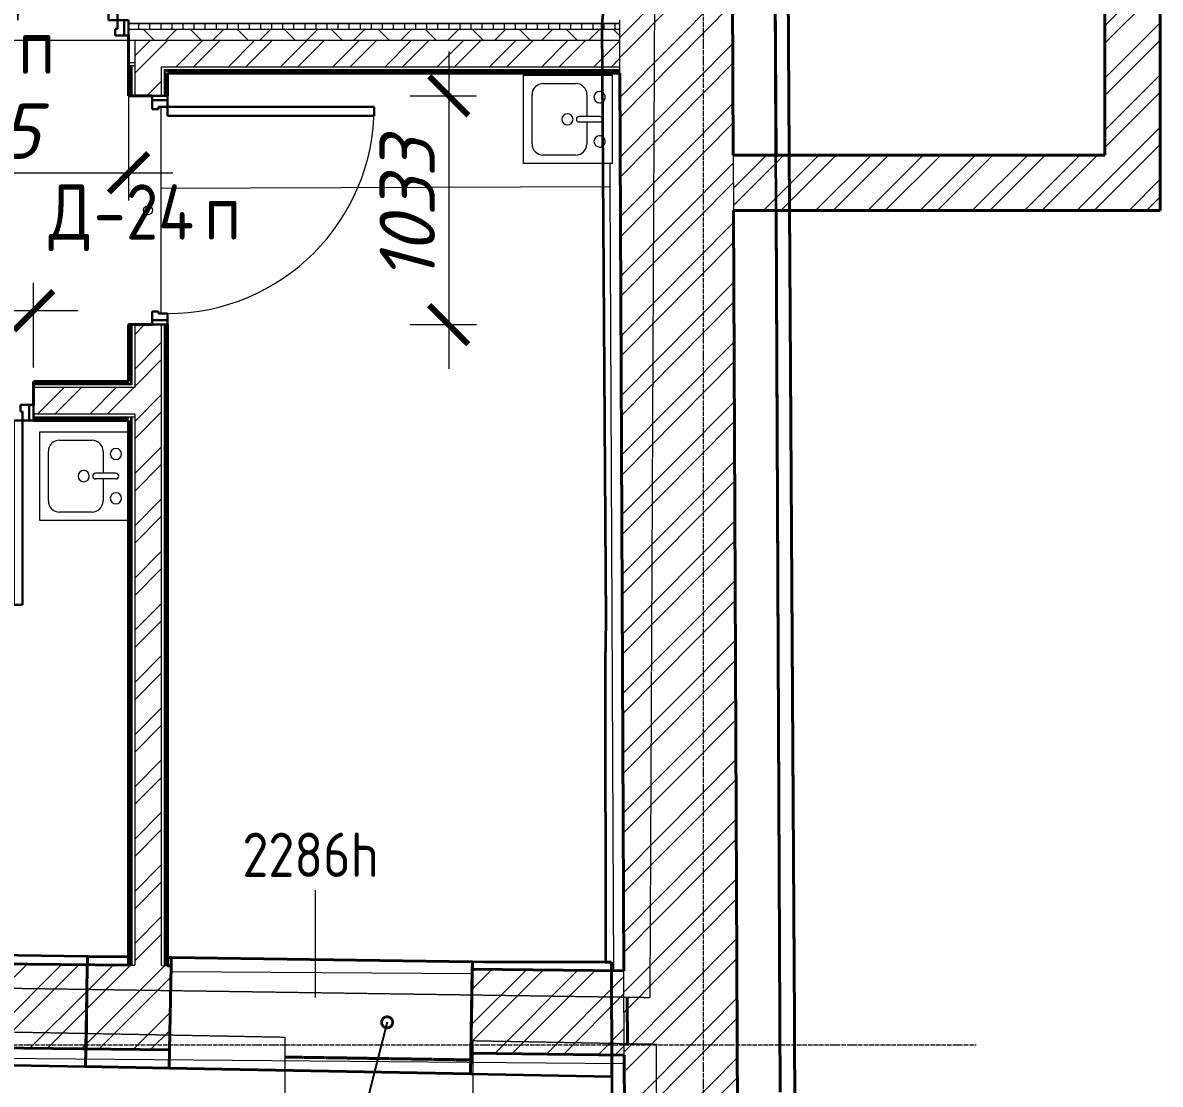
# Model space of a CAD drawing. Header units: millimetres. Extents: x 749182 to 2267578, y 70462 to 311449.
# Drawn here: x 2011058 to 2016192, y 112295 to 117087 of the extents above; entities that cross this region are included whole.
import ezdxf
from ezdxf import colors
from ezdxf.entities.mleader import LeaderData, LeaderLine
from ezdxf.math import Vec2, Vec3

# ---------------------------------------------------------------- set-up
doc = ezdxf.new("R2010")
doc.units = ezdxf.units.MM
for name, pattern in [('ADSK_Линия сетки', [25, 20, -2.5, 0, -2.5]), ('ADSK_Сверху', [4.5, 3, -1.5]), ('осеваяX2', [4, 2.5, -0.5, 0.5, -0.5])]:
    doc.linetypes.add(name, pattern=pattern)
doc.layers.get('Defpoints').update_dxf_attribs({"color": 255})
for name, color, linetype, lineweight in [('Аннотация', 7, 'Continuous', 9), ('Двери', 7, 'Continuous', 20), ('Марки дверей', 7, 'Continuous', 20), ('Оси', 165, 'осеваяX2', 13), ('Перекрытие', 7, 'Continuous', 18), ('Размер', 7, 'Continuous', 13), ('размеры', 7, 'Continuous', 9), ('Сантехника', 7, 'Continuous', 18), ('Стены', 184, 'Continuous', 40), ('Стены внутренние', 7, 'Continuous', 18), ('Стены наружные', 7, 'Continuous', 18), ('Стены разрез', 7, 'Continuous', 35), ('Стены штриховка', 7, 'Continuous', 18)]:
    doc.layers.add(name, color=color, linetype=linetype, lineweight=lineweight)
doc.styles.add('GOST 2.304_new', font='isocpeur.ttf', dxfattribs={"width": 0.9, "oblique": 15})
doc.styles.add('GOST Common_1', font='GOST_Common.ttf', dxfattribs={"width": 0.9, "height": 250})
doc.styles.add('GOST Common_2', font='GOST_Common.ttf', dxfattribs={"width": 0.9, "height": 200})
doc.styles.add('М2', font='isocpeui.ttf')
doc.dimstyles.new('SPDS 1_100', dxfattribs={"dimscale": 100, "dimtxt": 2.5, "dimasz": 1.77, "dimexe": 1.25, "dimexo": 0.625, "dimtad": 1, "dimdec": 0, "dimrnd": 0.001, "dimzin": 9, "dimtxsty": 'М2', "dimblk": 'ARCHTICK', "dimcen": 2.5, "dimdle": 2, "dimclrt": 256, "dimadec": 0, "dimazin": 2, "dimtfac": 0.75, "dimtdec": 0, "dimtmove": 1, "dimatfit": 3, "dimfxl": 0, "dimtolj": 1, "dimlwd": 9, "dimlwe": 9, "dimarcsym": 0})
pattern_1 = [(45, (1958220.23, 75616.62), (-117.8655, 117.8655), []), (45, (1958298.8, 75616.62), (-117.8655, 117.8655), [])]
pattern_2 = [(45, (1958220.23, 75616.62), (-106.06602, 106.06602), []), (135, (1958220.23, 75616.62), (-106.06602, -106.06602), [])]

# ---------------------------------------------------------------- blocks, each defined once
blk = doc.blocks.new('Существующие стены 2 этаж - Существующие стены 2 этаж-699583-01 План 1-го этажа маркировочный')
at = {"layer": 'Стены', "color": 254, "linetype": 'ADSK_Сверху', "true_color": 0xe8c5d7}
for p, q in [((56321.4, 36945.7), (56278.6, 43907.9)), ((56278.6, 43907.9), (56321.4, 36945.7)), ((55566.4, 37070.4), (55567, 36862.2)), ((55567, 36862.2), (55566.4, 37070.4)), ((55567, 36862.2), (55566.4, 37070.4)), ((55566.4, 37070.4), (55567, 36862.2)), ((56323.1, 36375.1), (56321.4, 36945.7)), ((56321.4, 36945.7), (56344.1, 29409.7)), ((54021.3, 36801.2), (54870.1, 36788.1)), ((54870.1, 36788.1), (54021.3, 36801.2))]:
    blk.add_line(p, q, dxfattribs=at)
blk = doc.blocks.new('Существующие стены 1 эт - Существующие стены 1 эт-653793-01 План 1-го этажа маркировочный')
at = {"layer": 'Стены'}
for p, q in [((56229, 42872.7), (56237.9, 40872.7)), ((56239, 40622.7), (56256.8, 36643.2)), ((53130.3, 37255.6), (53129.6, 37217.8)), ((53130.3, 37255.6), (53315.3, 37253)), ((53491.3, 37250.4), (53507.7, 37250.2)), ((53507.7, 37250.2), (53507, 37213.5)), ((53507, 37213.5), (53507.7, 37250.2)), ((53507.7, 37250.2), (54867.6, 37230.5)), ((54867, 37198.1), (54867.6, 37230.5)), ((53122.5, 36837.9), (53121, 36758.3)), ((53499.9, 36833.6), (53498.3, 36751.2)), ((53498.3, 36751.2), (53499.9, 36833.6)), ((54858.1, 36725.6), (54859.8, 36818.2)), ((55497, 36771.5), (55496.8, 36811)), ((55496.8, 36811), (55497, 36771.5)), ((53498.3, 36751.2), (53121, 36758.3)), ((54858.1, 36725.6), (53498.3, 36751.2))]:
    blk.add_line(p, q, dxfattribs=at)
at = {"layer": 'Стены разрез'}
for p, q in [((56256.8, 36643.2), (56224.2, 43936.9)), ((55477.7, 41736.1), (55451.9, 41465.5)), ((55451.9, 41465.5), (55469.3, 38772.6)), ((55469.3, 38772.6), (55466.4, 38583.5)), ((55466.4, 38583.5), (55468, 37229.4)), ((53130.3, 37255.6), (48524.7, 37322.3)), ((53121, 36758.3), (53130.3, 37255.6)), ((54867.6, 37230.5), (54858.1, 36725.6)), ((54918.1, 37229.8), (54867.6, 37230.5)), ((55007.5, 37229.4), (54918.1, 37229.8)), ((55494.7, 37229.4), (55007.5, 37229.4)), ((55468, 37229.4), (55494.7, 37229.4)), ((55494.7, 37229.4), (55497.3, 36713.5)), ((55497.3, 36713.5), (55494.7, 37229.4)), ((49619.7, 36824.2), (53121, 36758.3)), ((54858.1, 36725.6), (55497.3, 36713.5)), ((55497.3, 36713.5), (55498.7, 36418.4))]:
    blk.add_line(p, q, dxfattribs=at)
blk = doc.blocks.new('AC_Дверь_Однопольная_Стальная - Д-23п 933х2200h-1983237-01 План 1-го этажа маркировочный')
at = {"layer": 'Двери', "lineweight": 30}
for p, q in [((-416.5, 921), (-376.5, 921)), ((-416.5, 88), (-416.5, 921)), ((-376.5, 921), (-376.5, 88)), ((-466.5, 88), (-446.5, 88)), ((-466.5, 18), (-466.5, 88)), ((-446.5, 88), (-416.5, 88)), ((-446.5, 18), (-446.5, 88)), ((-446.5, 88), (-446.5, 18)), ((-376.5, 88), (-416.5, 88)), ((-416.5, 88), (-416.5, 48)), ((416.5, 88), (446.5, 88)), ((416.5, 48), (416.5, 88)), ((446.5, 88), (446.5, 18)), ((446.5, 88), (466.5, 88)), ((446.5, 18), (446.5, 88)), ((466.5, 88), (466.5, 18)), ((-446.5, 18), (-466.5, 18)), ((-406.5, 18), (-446.5, 18)), ((-416.5, 48), (-406.5, 48)), ((-406.5, 48), (-406.5, 18)), ((406.5, 48), (416.5, 48)), ((406.5, 18), (406.5, 48)), ((446.5, 18), (406.5, 18)), ((466.5, 18), (446.5, 18))]:
    blk.add_line(p, q, dxfattribs=at)
at = {"layer": 'Двери'}
blk.add_arc((-416.5, 88), 833, 0, 90, dxfattribs=at)
blk = doc.blocks.new('AC_Дверь_Однопольная_Стальная - Д-24п 1033х2200h-1983244-01 План 1-го этажа маркировочный')
at = {"layer": 'Двери', "lineweight": 30}
for p, q in [((-466.5, 1021), (-426.5, 1021)), ((-466.5, 88), (-466.5, 1021)), ((-426.5, 1021), (-426.5, 88)), ((-516.5, 88), (-496.5, 88)), ((-516.5, 18), (-516.5, 88)), ((-496.5, 88), (-466.5, 88)), ((-496.5, 18), (-496.5, 88)), ((-496.5, 88), (-496.5, 18)), ((-426.5, 88), (-466.5, 88)), ((-466.5, 88), (-466.5, 48)), ((466.5, 88), (496.5, 88)), ((466.5, 48), (466.5, 88)), ((496.5, 88), (496.5, 18)), ((496.5, 88), (516.5, 88)), ((496.5, 18), (496.5, 88)), ((516.5, 88), (516.5, 18)), ((-496.5, 18), (-516.5, 18)), ((-456.5, 18), (-496.5, 18)), ((-466.5, 48), (-456.5, 48)), ((-456.5, 48), (-456.5, 18)), ((456.5, 48), (466.5, 48)), ((456.5, 18), (456.5, 48)), ((496.5, 18), (456.5, 18)), ((516.5, 18), (496.5, 18))]:
    blk.add_line(p, q, dxfattribs=at)
at = {"layer": 'Двери'}
blk.add_arc((-466.5, 88), 933, 0, 90, dxfattribs=at)
blk = doc.blocks.new('AC_Дверь_Двупольная_Стальная - Д-26п 1485х2200h-2039755-01 План 1-го этажа маркировочный')
at = {"layer": 'Двери', "lineweight": 30}
for p, q in [((-692.5, 1045), (-652.5, 1045)), ((-692.5, 110), (-692.5, 1045)), ((-652.5, 1045), (-652.5, 110)), ((692.5, 560), (652.5, 560)), ((652.5, 560), (652.5, 110)), ((692.5, 110), (692.5, 560)), ((-742.5, 110), (-722.5, 110)), ((-742.5, 40), (-742.5, 110)), ((-722.5, 110), (-692.5, 110)), ((-722.5, 40), (-722.5, 110)), ((-722.5, 110), (-722.5, 40)), ((-652.5, 110), (-692.5, 110)), ((-692.5, 110), (-692.5, 70)), ((652.5, 110), (692.5, 110)), ((722.5, 110), (692.5, 110)), ((692.5, 110), (692.5, 70)), ((722.5, 40), (722.5, 110)), ((742.5, 110), (722.5, 110)), ((722.5, 110), (722.5, 40)), ((742.5, 40), (742.5, 110)), ((-692.5, 70), (-682.5, 70)), ((-682.5, 70), (-682.5, 40)), ((692.5, 70), (682.5, 70)), ((682.5, 70), (682.5, 40)), ((-722.5, 40), (-742.5, 40)), ((-682.5, 40), (-722.5, 40)), ((682.5, 40), (722.5, 40)), ((722.5, 40), (742.5, 40))]:
    blk.add_line(p, q, dxfattribs=at)
at = {"layer": 'Двери'}
for centre, radius, start, end in [((-692.5, 110), 935, 360, 90), ((692.5, 110), 450, 90, 180)]:
    blk.add_arc(centre, radius, start, end, dxfattribs=at)
blk = doc.blocks.new('Кухонная мойка-Одиночная - 400 x 400 мм-1926587-01 План 1-го этажа маркировочный')
at = {"layer": 'Сантехника'}
for p, q in [((-184.3, 197.7), (215.7, 197.7)), ((-184.3, -202.3), (-184.3, 197.7)), ((-95.4, 159.6), (126.8, 159.6)), ((215.7, 197.7), (215.7, -202.3)), ((-146.2, -37.2), (-146.2, 108.8)), ((177.6, 108.8), (177.6, -37.2)), ((3, -88), (-95.4, -88)), ((3, -145.2), (3, -53.1)), ((28.4, -145.2), (28.4, -53.1)), ((126.8, -88), (28.4, -88))]:
    blk.add_line(p, q, dxfattribs=at)
for centre, radius, start, end in [((-95.4, 108.8), 50.8, 90, 180), ((126.8, 108.8), 50.8, 360, 90), ((15.7, 0), 25.4, 360, 180), ((15.7, 0), 25.4, 180, 0), ((-95.4, -37.2), 50.8, 180, 270), ((15.7, -53.1), 12.7, 360, 180), ((126.8, -37.2), 50.8, 270, 0), ((-84.3, -145.2), 25.4, 0, 180), ((-84.3, -145.2), 25.4, 180, 0), ((15.7, -145.2), 12.7, 180, 0), ((115.7, -145.2), 25.4, 0, 180), ((115.7, -145.2), 25.4, 180, 0)]:
    blk.add_arc(centre, radius, start, end, dxfattribs=at)
blk = doc.blocks.new('Кухонная мойка-Одиночная - 400 x 400 мм-V226-01 План 1-го этажа маркировочный')
at = {"layer": 'Сантехника'}
for p, q in [((-184.3, 197.7), (215.7, 197.7)), ((-184.3, -159.8), (-184.3, 197.7)), ((-95.4, 159.6), (126.8, 159.6)), ((215.7, 197.7), (215.7, -157.2)), ((-146.2, -37.2), (-146.2, 108.8)), ((177.6, 108.8), (177.6, -37.2)), ((3, -88), (-95.4, -88)), ((3, -145.2), (3, -53.1)), ((28.4, -145.2), (28.4, -53.1)), ((126.8, -88), (28.4, -88)), ((-184.3, -202.3), (-184.3, -159.8)), ((215.7, -202.3), (-184.3, -202.3)), ((215.7, -157.2), (215.7, -202.3))]:
    blk.add_line(p, q, dxfattribs=at)
for centre, radius, start, end in [((-95.4, 108.8), 50.8, 90, 180), ((126.8, 108.8), 50.8, 360, 90), ((15.7, 0), 25.4, 360, 180), ((15.7, 0), 25.4, 180, 0), ((-95.4, -37.2), 50.8, 180, 270), ((15.7, -53.1), 12.7, 360, 180), ((126.8, -37.2), 50.8, 270, 0), ((-84.3, -145.2), 25.4, 0, 180), ((-84.3, -145.2), 25.4, 180, 215.3427), ((-84.3, -145.2), 25.4, 325.2923, 0), ((15.7, -145.2), 12.7, 180, 0), ((115.7, -145.2), 25.4, 0, 180), ((115.7, -145.2), 25.4, 180, 212.1133), ((115.7, -145.2), 25.4, 328.5391, 0), ((-84.3, -145.2), 25.4, 215.3427, 325.2923), ((115.7, -145.2), 25.4, 212.1133, 328.5391)]:
    blk.add_arc(centre, radius, start, end, dxfattribs=at)
blk = doc.blocks.new('ADSK_Марка_Дверь - Марка типа и комментарии-2020407-01 План 1-го этажа маркировочный')
at = {"layer": 'Марки дверей', "lineweight": 9}
blk.add_circle((0, 0), 0.2, dxfattribs=at)
blk = doc.blocks.new('_ArchTick')
at = {"color": 0, "linetype": 'ByBlock', "const_width": 0.15}
blk.add_lwpolyline([(-0.5, -0.5), (0.5, 0.5)], dxfattribs=at)
blk = doc.blocks.new('*D2940')
at = {"layer": 'Defpoints', "color": 0, "lineweight": 20, "transparency": 16777216}
for p in [(2011107.3, 115787.5), (2010174.3, 115468.1), (2011107.3, 115468.1)]:
    blk.add_point(p, dxfattribs=at)
at = {"layer": 'размеры', "color": 0, "lineweight": 9, "transparency": 16777216}
for p, q in [((2010174.3, 115530.6), (2010174.3, 115912.5)), ((2011107.3, 115530.6), (2011107.3, 115912.5)), ((2009974.3, 115787.5), (2011307.3, 115787.5))]:
    blk.add_line(p, q, dxfattribs=at)
at = {"layer": 'размеры', "color": 0, "lineweight": 9, "transparency": 16777216, "xscale": 177, "yscale": 177, "zscale": 177, "rotation": 180}
blk.add_blockref('_ArchTick', (2010174.3, 115787.5), dxfattribs=at)
at = {"layer": 'размеры', "color": 0, "lineweight": 9, "transparency": 16777216, "xscale": 177, "yscale": 177, "zscale": 177}
blk.add_blockref('_ArchTick', (2011107.3, 115787.5), dxfattribs=at)
at = {"layer": 'размеры', "lineweight": 20, "transparency": 16777216, "insert": (2010640.8, 115975), "char_height": 250, "width": 454.106, "attachment_point": 5, "style": 'М2'}
blk.add_mtext('\\A1;933', dxfattribs=at)
blk = doc.blocks.new('*D2941')
at = {"layer": 'Defpoints', "color": 0, "lineweight": 20, "transparency": 16777216}
for p in [(2012744.5, 116757.2), (2012744.5, 115724.2), (2012981, 115724.2)]:
    blk.add_point(p, dxfattribs=at)
at = {"layer": 'размеры', "color": 0, "lineweight": 9, "transparency": 16777216}
for p, q in [((2012981, 116957.2), (2012981, 115524.2)), ((2012807, 116757.2), (2013106, 116757.2)), ((2012807, 115724.2), (2013106, 115724.2))]:
    blk.add_line(p, q, dxfattribs=at)
at = {"layer": 'размеры', "color": 0, "lineweight": 9, "transparency": 16777216, "xscale": 177, "yscale": 177, "zscale": 177}
for p, rotation in [((2012981, 116757.2), 90), ((2012981, 115724.2), 270)]:
    blk.add_blockref('_ArchTick', p, dxfattribs=dict(at, rotation=rotation))
at = {"layer": 'размеры', "lineweight": 20, "transparency": 16777216, "insert": (2012793.5, 116240.7), "char_height": 250, "width": 560.473, "attachment_point": 5, "rotation": 90, "style": 'М2'}
blk.add_mtext('\\A1;1033', dxfattribs=at)
blk = doc.blocks.new('*D2942')
at = {"layer": 'Defpoints', "color": 0, "lineweight": 20, "transparency": 16777216}
for p in [(2010050.5, 116879.2), (2011535.5, 116879.2), (2011535.5, 116410.2)]:
    blk.add_point(p, dxfattribs=at)
at = {"layer": 'размеры', "color": 0, "lineweight": 9, "transparency": 16777216}
for p, q in [((2010050.5, 116816.7), (2010050.5, 116285.2)), ((2011535.5, 116816.7), (2011535.5, 116285.2)), ((2009850.5, 116410.2), (2011735.5, 116410.2))]:
    blk.add_line(p, q, dxfattribs=at)
at = {"layer": 'размеры', "color": 0, "lineweight": 9, "transparency": 16777216, "xscale": 177, "yscale": 177, "zscale": 177, "rotation": 180}
blk.add_blockref('_ArchTick', (2010050.5, 116410.2), dxfattribs=at)
at = {"layer": 'размеры', "color": 0, "lineweight": 9, "transparency": 16777216, "xscale": 177, "yscale": 177, "zscale": 177}
blk.add_blockref('_ArchTick', (2011535.5, 116410.2), dxfattribs=at)
at = {"layer": 'размеры', "lineweight": 20, "transparency": 16777216, "insert": (2010793, 116597.7), "char_height": 250, "width": 580.928, "attachment_point": 5, "style": 'М2'}
blk.add_mtext('\\A1;1485', dxfattribs=at)
blk = doc.blocks.new('_DotSmall')
at = {"color": 0, "linetype": 'ByBlock', "lineweight": 35, "const_width": 0.5}
blk.add_lwpolyline([(-0.0625, 0, 1), (0.0625, 0, 1)], format="xyb", close=True, dxfattribs=at)

msp = doc.modelspace()

# ---------------------------------------------------------------- hatches: boundary and pattern name
at = {"layer": 'Стены внутренние', "lineweight": 9}
h = msp.add_hatch(dxfattribs=at)
h.set_pattern_fill('FP_8', color=256, angle=-270, style=0, pattern_type=2)
h.set_pattern_definition([(270, (2010137.54, 117099.213), (50, 1e-13), [])])
h.paths.add_polyline_path([(2009775.1663, 117057.2122), (2009891.5568, 117057.2122), (2009891.5568, 117082.2122), (2009772.5568, 117082.2122), (2009772.5568, 117057.2122)])
h.paths.add_polyline_path([(2010050.5276, 117057.2122), (2010050.4888, 117082.2122), (2010041.5568, 117082.2122), (2010041.5568, 117057.2122)])
h.paths.add_polyline_path([(2008739.5568, 117057.2122), (2008738.7498, 117082.2122), (2008722.5568, 117082.2122), (2008722.5568, 117057.2122), (2008739.0188, 117057.2122)])
h.paths.add_polyline_path([(2011563.5276, 117057.2122), (2011563.5276, 117082.2122), (2011535.5276, 117082.0398), (2011535.5276, 117057.2122)])
h = msp.add_hatch(dxfattribs=at)
h.set_pattern_fill('FP_11', color=256, angle=-270, style=0, pattern_type=2)
h.set_pattern_definition([(270, (2012732.11, 117099.213), (50, 2e-13), [])])
h.paths.add_polyline_path([(2013676.3237, 117057.2122), (2013752.8704, 117057.2122), (2013752.6886, 117082.2113), (2011563.5276, 117082.0672), (2011563.5276, 117057.2122), (2013672.3216, 117057.2122)])
h = msp.add_hatch(dxfattribs=at)
h.set_pattern_fill('FP_9', color=256, style=0, pattern_type=2)
h.set_pattern_definition(pattern_2)
h.paths.add_polyline_path([(2008697.5568, 117007.2122), (2008739.5568, 117007.2122), (2008739.0188, 117057.2122), (2008697.5568, 117057.2122), (2008697.5568, 117027.2122)])
h.paths.add_polyline_path([(2009772.5568, 117007.2122), (2009941.5568, 117007.2122), (2009941.5568, 117057.2122), (2009772.5568, 117057.2122), (2009772.5568, 117029.2122)])
h.paths.add_polyline_path([(2010042.092, 117007.2122), (2010050.5276, 117007.2122), (2010050.5276, 117057.2122), (2010041.5568, 117057.2122), (2010041.5568, 117007.2122)])
h.paths.add_polyline_path([(2011535.5276, 117007.2122), (2011563.5276, 117007.2122), (2011563.5276, 117057.2122), (2011535.5276, 117057.2122), (2011535.5276, 117029.2122)])
h = msp.add_hatch(dxfattribs=at)
h.set_pattern_fill('FP_9', color=256, style=0, pattern_type=2)
h.set_pattern_definition(pattern_2)
h.paths.add_polyline_path([(2013709.5145, 117007.2122), (2013753.0867, 117007.2122), (2013752.6886, 117057.2122), (2011563.5276, 117057.2122), (2011563.5276, 117007.2122), (2013684.6687, 117007.2122)])
h = msp.add_hatch(dxfattribs=at)
h.set_pattern_fill('FP_6', color=256, style=0, pattern_type=2)
h.set_pattern_definition([(45, (1958220.23, 75616.62), (-179.6051, 179.6051), []), (45, (1958283.73, 75616.62), (0, 359.2102), []), (45, (1958156.73, 75616.62), (0, 359.2102), [])])
h.paths.add_polyline_path([(2009941.5568, 116907.2122), (2010050.5276, 116907.2122), (2010050.5276, 117007.2122), (2009772.5568, 117007.2122), (2009772.5568, 116907.2122), (2009869.5568, 116907.2122)])
h.paths.add_polyline_path([(2011563.5276, 116907.2122), (2011563.5276, 117007.2122), (2011535.5276, 117007.2122), (2011535.5276, 116907.2122)])
h.paths.add_polyline_path([(2008668.0276, 116907.2122), (2008739.5568, 116907.2122), (2008739.5568, 117007.2122), (2008647.5568, 117007.2122), (2008647.5568, 116907.2122)])
h = msp.add_hatch(dxfattribs=at)
h.set_pattern_fill('FP_1', color=256, style=0, pattern_type=2)
h.set_pattern_definition(pattern_1)
h.paths.add_polyline_path([(2011683.5276, 112830.6462), (2011683.5276, 115724.2122), (2011563.5276, 115724.2122), (2011563.5276, 112832.0054)])
h.paths.add_polyline_path([(2011683.5276, 116757.2122), (2011683.5276, 117007.2122), (2011563.5276, 117007.2122), (2011563.5276, 116757.2122), (2011659.7327, 116757.2122)])
h = msp.add_hatch(dxfattribs=at)
h.set_pattern_fill('FP_1', color=256, style=0, pattern_type=2)
h.set_pattern_definition(pattern_1)
h.paths.add_polyline_path([(2013753.6059, 116887.2122), (2013752.6886, 117007.2122), (2011683.5276, 117007.2122), (2011683.5276, 116887.2122), (2013753.0867, 116887.2122)])
h = msp.add_hatch(dxfattribs=at)
h.set_pattern_fill('FP_1', color=256, style=0, pattern_type=2)
h.set_pattern_definition(pattern_1)
h.paths.add_polyline_path([(2010174.2868, 115320.0987), (2010174.2868, 115440.0987), (2009601.0276, 115440.0987), (2009601.0276, 115320.0987), (2010050.5276, 115320.0987)])
h.paths.add_polyline_path([(2011535.5276, 115320.0987), (2011563.5276, 115320.0987), (2011563.5276, 115440.0987), (2011107.2868, 115440.0987), (2011107.2868, 115320.0987), (2011381.0493, 115320.0987)])
h.paths.add_polyline_path([(2008315.531, 115320.0987), (2008668.0276, 115320.0987), (2008668.0276, 115440.0987), (2007858.5276, 115440.0987), (2007858.5276, 115320.0987), (2008098.5276, 115320.0987)])
h.paths.add_polyline_path([(2006416.5276, 115320.0987), (2006925.5276, 115320.0987), (2006925.5276, 115440.0987), (2006403.5276, 115440.0987), (2006403.5276, 115320.0987)])
h = msp.add_hatch(dxfattribs=at)
h.set_pattern_fill('FP_1', color=256, style=0, pattern_type=2)
h.set_pattern_definition(pattern_1)
h.paths.add_polyline_path([(2011344.1119, 112454.4662), (2011348.4156, 112834.4418), (2006739.7684, 112886.6406), (2006735.4647, 112506.6649), (2011342.6876, 112454.4823)])
h.paths.add_polyline_path([(2005033.0955, 112525.9464), (2005035.0454, 112905.9487), (2004763.4379, 112909.025), (2004763.4379, 112529.0006), (2005032.6746, 112525.9512)])
h = msp.add_hatch(dxfattribs=at)
h.set_pattern_fill('FP_1', color=256, style=0, pattern_type=2)
h.set_pattern_definition(pattern_1)
h.paths.add_polyline_path([(2011720.0793, 112450.2079), (2011727.2315, 112830.1512), (2011348.4156, 112834.4418), (2011344.1119, 112454.4662), (2011718.5275, 112450.2255)])
h = msp.add_hatch(dxfattribs=at)
h.set_pattern_fill('FP_1', color=256, style=0, pattern_type=2)
h.set_pattern_definition(pattern_1)
h.paths.add_polyline_path([(2013772.9036, 112426.957), (2013771.2593, 112807), (2013087.1825, 112814.7481), (2013080.0303, 112434.8047), (2013771.2593, 112426.9757)])
at = {"layer": 'Стены наружные', "lineweight": 9}
h = msp.add_hatch(dxfattribs=at)
h.set_pattern_fill('FP_5', color=256, angle=45, style=0, pattern_type=2)
h.set_pattern_definition([(45.2479, (1958220.23, 75616.62), (-135.2854, 134.1198), []), (45.2479, (1958310.03, 75617), (-135.2854, 134.1198), [])])
h.paths.add_polyline_path([(2014351.9123, 96478.1885), (2014347.0935, 97591.9656), (2013837.0982, 97589.759), (2013841.8974, 96480.5433), (2014347.0935, 96478.2108)])
h.paths.add_polyline_path([(2013829.2239, 99409.742), (2014339.2191, 99411.9485), (2014329.0654, 101758.7487), (2013819.0702, 101756.5421), (2013828.7054, 99529.5912)])
h.paths.add_polyline_path([(2013811.2175, 103571.5251), (2014251.2134, 103573.4288), (2014251.2133, 103573.4494), (2014321.2127, 103573.7523), (2014310.9064, 105955.8333), (2013800.9111, 105953.6268), (2013809.99, 103855.2503)])
h.paths.add_polyline_path([(2013796.8009, 106903.6179), (2014306.7961, 106905.8244), (2014292.2443, 110269.1578), (2013782.2491, 110266.9513), (2013796.7946, 106905.0783)])
h.paths.add_polyline_path([(2013774.5911, 112036.9347), (2014284.5863, 112039.1412), (2014252.8434, 119375.8252), (2013742.8386, 119375.8252), (2013774.5911, 112037.0803)])
h = msp.add_hatch(dxfattribs=at)
h.set_pattern_fill('FP_1', color=256, style=0, pattern_type=2)
h.set_pattern_definition(pattern_1)
h.paths.add_polyline_path([(2015942.3432, 116239.3466), (2016192.3432, 116239.3466), (2016192.3432, 118489.3466), (2015942.3432, 118489.3466), (2015942.3432, 116489.3466)])
h = msp.add_hatch(dxfattribs=at)
h.set_pattern_fill('FP_1', color=256, style=0, pattern_type=2)
h.set_pattern_definition(pattern_1)
h.paths.add_polyline_path([(2015942.3432, 116239.3466), (2015942.3432, 116489.3466), (2014265.3321, 116489.3466), (2014266.4137, 116239.3466), (2015003.9345, 116239.3466)])

# ---------------------------------------------------------------- linework, layer by layer
at = {"layer": 'Аннотация'}
msp.add_line((2012379.693, 112687.377), (2012379.693, 113171.3978), dxfattribs=at)
at = {"layer": 'Оси', "linetype": 'ADSK_Линия сетки'}
for p, q in [((2014130.1361, 71261.653), (2014130.1361, 120151.4054)), ((1947134.001, 112473.407), (2015361.944, 112473.407))]:
    msp.add_line(p, q, dxfattribs=at)
at = {"layer": 'Перекрытие', "linetype": 'ADSK_Сверху'}
for p, q in [((2013917.8087, 118975.8991), (2013888.3794, 112685.5259)), ((2013888.3794, 112685.5259), (2004618.3577, 112819.6524)), ((2007690.4034, 112593.6305), (2012241.5603, 112507.9572)), ((2012241.5603, 112507.9572), (2012241.5603, 111794.9644)), ((2013090.3701, 111794.9644), (2013090.3701, 112491.9788)), ((2013090.3701, 112491.9788), (2013916.7748, 112476.4221)), ((2013916.7748, 112476.4221), (2013958.796, 103856.4597))]:
    msp.add_line(p, q, dxfattribs=at)
at = {"layer": 'Перекрытие'}
for p, q in [((2011535.5276, 117007.2122), (2010050.5276, 117007.2122)), ((2013709.5145, 116851.2466), (2013709.5145, 116858.3451)), ((2011683.5276, 115774.2122), (2011683.5276, 116707.2122)), ((2013709.5145, 116347.0272), (2013709.5145, 116451.2466)), ((2013709.5145, 116347.0272), (2011683.5276, 116339.3697)), ((2013726.3747, 112807.5084), (2013709.5145, 116347.0272)), ((2011726.731, 112803.5647), (2013086.8048, 112794.686)), ((2013773.0737, 112387.6367), (2010261.0977, 112416.2806))]:
    msp.add_line(p, q, dxfattribs=at)
at = {"layer": 'Стены внутренние', "lineweight": 40}
for p, q in [((2011535.5276, 117029.2122), (2011535.5276, 116757.2122)), ((2011711.5276, 116859.2122), (2013753.727, 116859.2122)), ((2011711.5276, 116757.2122), (2011711.5276, 116859.2122)), ((2011535.5276, 116757.2122), (2011641.5276, 116757.2122)), ((2011641.5276, 115724.2122), (2011535.5276, 115724.2122)), ((2011535.5276, 115724.2122), (2011535.5276, 115468.0987)), ((2011711.5276, 112830.3291), (2011711.5276, 115724.2122)), ((2011535.5276, 115468.0987), (2011107.2868, 115468.0987)), ((2011107.2868, 115468.0987), (2011107.2868, 115362.0987)), ((2011107.2868, 115292.0987), (2011535.5276, 115292.0987)), ((2011535.5276, 115292.0987), (2011535.5276, 112832.3225)), ((2011535.5276, 112832.3225), (2009866.687, 112851.2243)), ((2011344.1119, 112454.4662), (2011348.4156, 112834.4418)), ((2011727.2315, 112830.1512), (2011711.5276, 112830.3291)), ((2011720.0793, 112450.2079), (2011727.2315, 112830.1512)), ((2013087.1825, 112814.7481), (2013080.0303, 112434.8047)), ((2013771.2593, 112807), (2013087.1825, 112814.7481)), ((2010261.0977, 112466.7327), (2011720.0793, 112450.2079)), ((2013080.0303, 112434.8047), (2013772.9036, 112426.957))]:
    msp.add_line(p, q, dxfattribs=at)
at = {"layer": 'Стены наружные', "lineweight": 40}
for p, q in [((2016192.3432, 116239.3466), (2016192.3432, 118739.3466)), ((2014265.3321, 116489.3466), (2014256.6789, 118489.3466)), ((2015942.3432, 118489.3466), (2015942.3432, 116489.3466)), ((2013753.727, 116859.2122), (2013771.2593, 112807)), ((2015942.3432, 116489.3466), (2014265.3321, 116489.3466)), ((2014266.4137, 116239.3466), (2016192.3432, 116239.3466)), ((2014284.5863, 112039.1412), (2014266.4137, 116239.3466)), ((2013772.9036, 112426.957), (2013774.5911, 112036.9347))]:
    msp.add_line(p, q, dxfattribs=at)
at = {"layer": 'Стены штриховка'}
for p, q in [((2013752.7535, 117084.2122), (2011535.5276, 117084.2122)), ((2013752.7622, 117082.2122), (2011535.5276, 117082.2122)), ((2011550.5276, 117084.2122), (2011550.5276, 117082.2122)), ((2013753.727, 116859.2122), (2013752.6886, 117099.2122)), ((2013752.8704, 117057.2122), (2011535.5276, 117057.2122)), ((2013753.0867, 117007.2122), (2011535.5276, 117007.2122)), ((2011563.5276, 117007.2122), (2011563.5276, 116757.2122)), ((2011535.5276, 116907.2122), (2011563.5276, 116907.2122)), ((2011535.5276, 116894.2122), (2011563.5276, 116894.2122)), ((2011544.5276, 116894.2122), (2011544.5276, 116757.2122)), ((2011550.5276, 116894.2122), (2011550.5276, 116757.2122)), ((2013753.6059, 116887.2122), (2011683.5276, 116887.2122)), ((2011683.5276, 116887.2122), (2011683.5276, 116757.2122)), ((2013753.6621, 116874.2122), (2011696.5276, 116874.2122)), ((2011696.5276, 116874.2122), (2011696.5276, 116757.2122)), ((2013753.6881, 116868.2122), (2011702.5276, 116868.2122)), ((2011702.5276, 116868.2122), (2011702.5276, 116757.2122)), ((2014265.3321, 116489.3466), (2014266.4137, 116239.3466)), ((2011544.5276, 115724.2122), (2011544.5276, 115459.0987)), ((2011550.5276, 115724.2122), (2011550.5276, 115453.0987)), ((2011563.5276, 115724.2122), (2011563.5276, 115440.0987)), ((2011683.5276, 115724.2122), (2011683.5276, 112830.6462)), ((2011696.5276, 115724.2122), (2011696.5276, 112830.499)), ((2011702.5276, 115724.2122), (2011702.5276, 112830.431)), ((2011544.5276, 115459.0987), (2011107.2868, 115459.0987)), ((2011550.5276, 115453.0987), (2011107.2868, 115453.0987)), ((2011563.5276, 115440.0987), (2011107.2868, 115440.0987)), ((2011563.5276, 115320.0987), (2011107.2868, 115320.0987)), ((2011563.5276, 115320.0987), (2011563.5276, 112832.0054)), ((2011563.5276, 115307.0987), (2011107.2868, 115307.0987)), ((2011535.5276, 115301.0987), (2011107.2868, 115301.0987)), ((2011535.5276, 115301.0987), (2011535.5276, 115307.0987)), ((2011544.5276, 115307.0987), (2011544.5276, 112832.2206)), ((2011550.5276, 115307.0987), (2011550.5276, 112832.1526)), ((2011535.5276, 112832.3225), (2011563.5276, 112832.0054)), ((2011683.5276, 112830.6462), (2011711.5276, 112830.3291)), ((2013772.9036, 112426.957), (2013771.2593, 112807))]:
    msp.add_line(p, q, dxfattribs=at)

# ---------------------------------------------------------------- block references
at = {"layer": 'Двери'}
msp.add_blockref('AC_Дверь_Двупольная_Стальная - Д-26п 1485х2200h-2039755-01 План 1-го этажа маркировочный', (2010793.0276, 116989.2122), dxfattribs=at)
for name, p, rotation in [('AC_Дверь_Однопольная_Стальная - Д-24п 1033х2200h-1983244-01 План 1-го этажа маркировочный', (2011623.5276, 116240.7122), 269.9999999999999), ('AC_Дверь_Однопольная_Стальная - Д-23п 933х2200h-1983237-01 План 1-го этажа маркировочный', (2010640.7868, 115380.0987), 180)]:
    msp.add_blockref(name, p, dxfattribs=dict(at, rotation=rotation))
at = {"layer": 'Марки дверей', "xscale": 99.99999999999993, "yscale": 99.99999999999993, "zscale": 99.99999999999993}
msp.add_blockref('ADSK_Марка_Дверь - Марка типа и комментарии-2020407-01 План 1-го этажа маркировочный', (2011623.5276, 116240.7122), dxfattribs=at)
at = {"layer": 'Сантехника', "rotation": 90.00000000000037}
for name, p in [('Кухонная мойка-Одиночная - 400 x 400 мм-V226-01 План 1-го этажа маркировочный', (2013516.4161, 116635.5573)), ('Кухонная мойка-Одиночная - 400 x 400 мм-1926587-01 План 1-го этажа маркировочный', (2011333.1822, 115024.6298))]:
    msp.add_blockref(name, p, dxfattribs=at)
at = {"layer": 'Стены', "color": 254, "linetype": 'ADSK_Сверху', "true_color": 0xe8c5d7}
msp.add_blockref('Существующие стены 2 этаж - Существующие стены 2 этаж-699583-01 План 1-го этажа маркировочный', (1958220.2258, 75616.6187), dxfattribs=at)
at = {"layer": 'Стены', "color": 243, "true_color": 0xbb5389}
msp.add_blockref('Существующие стены 1 эт - Существующие стены 1 эт-653793-01 План 1-го этажа маркировочный', (1958220.2258, 75616.6187), dxfattribs=at)

# ---------------------------------------------------------------- texts
at = {"layer": 'Аннотация', "insert": (2012049.393, 113430.9707), "char_height": 200, "width": 793.670625, "attachment_point": 1, "style": 'GOST Common_1'}
msp.add_mtext('2286h', dxfattribs=at)
at = {"layer": 'Марки дверей', "lineweight": 9, "char_height": 250, "attachment_point": 1, "style": 'GOST Common_2'}
for s, insert, width in [('\\fGOST Common|b0|i0|c204|p34|;\\W.9;п', (2011037.8077, 117106.2253), 194.810062), ('\\fGOST Common|b0|i0|c204|p34|;\\W.9;Д', (2011174.6983, 116357.7253), 245.316375), ('-24', (2011377.1046, 116357.7253), 606.07575), ('\\fGOST Common|b0|i0|c204|p34|;\\W.9;п', (2011877.1671, 116357.7253), 194.810062)]:
    msp.add_mtext(s, dxfattribs=dict(at, insert=insert, width=width))

# ---------------------------------------------------------------- dimensions: what is measured, and where the dimension line sits
at = {"layer": 'размеры', "lineweight": 20}
dim = msp.add_linear_dim(base=(2012980.9978, 115724.2122), p1=(2012744.5276, 116757.2122), p2=(2012744.5276, 115724.2122), angle=90, dimstyle='SPDS 1_100', dxfattribs=at)
dim.commit()
dim.dimension.update_dxf_attribs({"geometry": '*D2941', "text_midpoint": (2012793.4978, 116240.7122)})
for base, p1, p2, picture, middle in [((2011535.5276, 116410.1839), (2010050.5276, 116879.2122), (2011535.5276, 116879.2122), '*D2942', (2010793.0276, 116597.6839)), ((2011107.2868, 115787.5284), (2010174.2868, 115468.0987), (2011107.2868, 115468.0987), '*D2940', (2010640.7868, 115975.0284))]:
    dim = msp.add_linear_dim(base=base, p1=p1, p2=p2, dimstyle='SPDS 1_100', dxfattribs=at)
    dim.commit()
    dim.dimension.update_dxf_attribs({"geometry": picture, "text_midpoint": middle})

# ---------------------------------------------------------------- leaders
at = {"layer": 'Размер', "color": 20, "ltscale": 20}
ml = msp.add_multileader_mtext('Standard', dxfattribs=at)
ml.set_content('\\A1;РМ-2', color=20, style='GOST 2.304_new')
ml.set_leader_properties()
ml.set_arrow_properties(name='DOTSMALL')
ml.build(insert=Vec2(0, 0))
ml.multileader.update_dxf_attribs({"text_left_attachment_type": 6, "text_right_attachment_type": 6, "dogleg_length": 1, "arrow_head_size": 100})
ctx = ml.context
ctx.base_point, ctx.char_height, ctx.arrow_head_size, ctx.landing_gap_size, ctx.plane_origin = Vec3(2010768.611, 111240.3004), 500, 100, 0, Vec3(1988982.8512, 253849.5229)
ctx.left_attachment, ctx.right_attachment, ctx.text_align_type = 6, 6, 1
notes = []
notes.append((ctx, [(0, (1, 1, 0), (2012361.5602, 111240.3004), (-1, 0), 20, [(0, [(2012702.7717, 112574.7107)], 0, [])])]))
ctx.mtext.insert, ctx.mtext.rotation, ctx.mtext.width, ctx.mtext.alignment, ctx.mtext.flow_direction = Vec3(2011555.0856, 111840.3004), 6.283185307, 1286.674802, 2, 5
for ctx, leaders in notes:
    for number, flags, end, landing, length, lines in leaders:
        leader = LeaderData()
        leader.index, (leader.has_last_leader_line, leader.has_dogleg_vector, leader.attachment_direction) = number, flags
        leader.last_leader_point, leader.dogleg_vector, leader.dogleg_length = Vec3(end), Vec3(landing), length
        for number, points, colour, breaks in lines:
            line = LeaderLine()
            line.index, line.vertices, line.color, line.breaks = number, Vec3.list(points), colors.encode_raw_color(colour), breaks
            leader.lines.append(line)
        ctx.leaders.append(leader)

doc.saveas('drawing.dxf')
